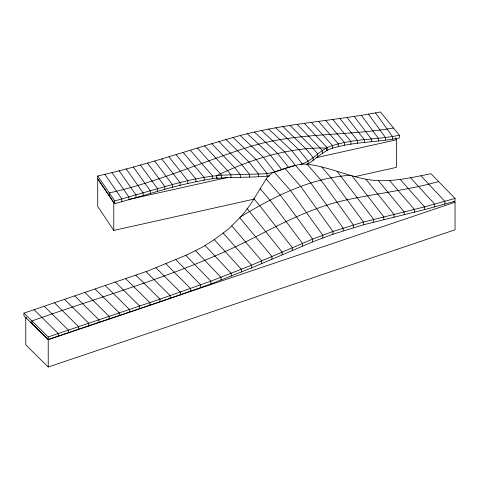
<?xml version="1.0" encoding="UTF-8"?>
<svg xmlns="http://www.w3.org/2000/svg" width="479" height="479" viewBox="0 0 479 479"><rect width="100%" height="100%" fill="white"/><g stroke="black" fill="none" stroke-linecap="round" stroke-linejoin="round"><path stroke-width="0.72" d="M343.132 230.812L343.132 228.052L310.733 182.852L295.537 165.459L284.903 168.41L272.312 172.871L267.294 177.272L250.661 204.198L243.212 214.083L239.793 217.747L228.621 228.902L214.742 239.308L202.15 247.284L186.145 255.175L147.754 271.03L23.95 313.14L23.95 315.901L48.229 339.695L159.998 301.902L210.868 283.939L251.565 267.917L312.613 241.895L332.959 234.231L363.483 224.789L424.526 209.646L455.05 201.216L455.05 198.456L430.968 173.703C409.868 177.937 388.17 183.2 366.579 179.397L365.95 179.248C346.036 175.302 327.229 166.674 307.051 164.153C291.741 163.435 278.485 173.218 263.432 173.841C249.499 174.386 235.554 174.464 221.633 175.248C197.27 177.062 173.655 184.074 150.28 190.78L114.744 200.929L97.716 175.967C145.987 165.291 192.582 148.628 240.177 135.521C286.113 123.307 333.833 120.93 380.392 111.972L399.372 135.24L399.372 138C378.051 142.269 355.927 141.64 334.917 147.49C323.756 149.981 316.332 159.04 306.859 164.542M240.751 216.724C274.299 196.414 310.404 178.032 350.227 175.272M217.933 177.811C195.115 181.278 172.422 186.738 150.28 193.54L114.744 203.683L97.716 178.727L97.716 175.967M300.327 164.381C312.865 161.309 320.044 148.789 332.57 145.604C354.119 138.557 377.296 139.826 399.372 135.24M23.95 313.14L48.229 336.935L159.998 299.141L210.868 281.179L251.565 265.162L312.613 239.135L332.959 231.471L363.483 222.028L424.526 206.886L455.05 198.456M26.806 318.278L25.764 317.248L25.764 344.826L48.229 367.028L455.05 229.794L455.05 202.21L48.229 339.443L30.464 321.894M438.638 181.589C408.653 189.882 377.662 193.312 347.281 199.731C314.793 206.551 285.011 221.705 255.714 236.776C184.732 273.647 106.913 294.178 31.931 320.96L31.931 323.72M128.396 199.593L227.729 177.428M316.104 157.711L396.444 139.784L396.444 167.363L354.813 176.655M113.786 230.435L113.786 202.851L97.716 178.877L97.716 206.461L113.786 230.435L254.02 199.144M393.493 128.019C346.491 136.162 297.794 132.336 251.726 146.071C204.024 161.01 158.286 182.098 109.284 192.923L109.284 195.683M269.683 175.877C252.08 177.823 234.273 176.739 216.634 178.386L216.634 175.625C251.044 159.297 288.19 147.221 326.69 148.017L326.69 150.771M240.32 177.344L240.32 174.59L234.788 167.758L211.688 143.622M254.421 132.066L277.527 153.334L288.55 167.309M261.546 130.516L284.652 151.837L295.441 165.483M247.302 133.737L270.407 155.118L281.652 169.452M268.671 129.079L291.771 150.622L302.159 163.71M240.177 135.521L263.282 157.184L274.754 171.913M275.79 127.761L298.896 149.676L308.057 161.07L308.057 163.83M233.051 137.419L256.157 159.513L267.013 173.398L267.013 176.152M282.915 126.54L306.021 148.975L313.176 157.705L313.176 160.459M225.932 139.413L249.038 162.076L258.474 174.003L258.474 176.757M453.99 201.18L455.05 202.21M290.04 125.402L313.14 148.49L317.661 153.879L317.661 156.639M218.807 141.485L241.913 164.836L249.445 174.218L249.445 176.979M115.517 282.191L139.652 306.069L139.652 308.823M105.344 285.652L129.474 309.512L129.474 312.272M95.171 289.094L119.301 312.955L119.301 315.709M84.993 292.537L109.128 316.385L109.128 319.146M74.82 295.974L98.955 319.822L98.955 322.583M64.647 299.411L88.777 323.253L88.777 326.013M54.474 302.842L78.604 326.69L78.604 329.444M44.296 306.273L68.431 330.121L68.431 332.881M34.123 309.709L58.258 333.552L58.258 336.312M135.868 275.197L159.998 299.141L159.998 301.902M125.69 278.706L149.825 302.614L149.825 305.368M146.041 271.635L170.171 295.645L170.171 298.405M155.956 267.743L180.344 292.118L180.344 294.878M165.818 263.695L190.522 288.544L190.522 291.298M297.16 124.342L320.265 148.179L322.277 150.55L322.277 153.31M175.763 259.594L200.695 284.903L200.695 287.663M185.75 255.349L210.868 281.179L210.868 283.939M195.51 250.643L221.041 277.359L221.041 280.113M304.285 123.337L327.169 147.742L327.169 150.502M204.563 145.814L227.669 170.799L230.926 174.799L230.926 177.553M420.909 175.817L444.877 201.39L444.877 204.15M205.078 245.482L231.219 273.419L231.219 276.173M311.404 122.367L332.57 145.604L332.57 148.364M214.275 239.614L241.392 269.354L241.392 272.108M410.527 177.727L434.704 204.204L434.704 206.958M197.438 148.029L221.633 175.248L221.633 178.002M400.151 179.362L424.526 206.886L424.526 209.646M223.172 233.081L251.565 265.162L251.565 267.917M318.529 121.415L338.324 143.862L338.324 146.622M274.269 172.111L290.388 190.331L322.786 235.177L322.786 237.931M284.903 168.41L300.561 186.253L332.959 231.471L332.959 234.231M266.144 178.972L280.215 195.037L296.411 216.789L312.613 239.135L312.613 241.895M190.319 150.256L212.646 176.08L212.646 178.841M307.051 164.153L320.912 180.122L337.108 202.21L353.31 224.914L353.31 227.675M259.995 188.576L270.036 200.246L302.435 243.308L302.435 246.068M231.812 225.932L261.738 260.857L261.738 263.618M389.571 180.511L414.353 209.455L414.353 212.215M247.236 208.748L282.089 252.044L282.089 254.798M325.654 120.463L344.371 142.407L344.371 145.167M253.846 198.779L259.863 205.826L292.262 247.631L292.262 250.391M321.738 166.955L331.085 178.014L363.483 222.028L363.483 224.789M183.194 152.484L204.156 177.464L204.156 180.224M239.793 217.747L271.916 256.469L271.916 259.229M378.248 180.571L404.18 211.94L404.18 214.694M337.048 171.32L373.656 219.358L373.656 222.112M332.773 119.499L350.891 141.443L350.891 144.203M176.068 154.687L195.839 178.96L195.839 181.715M339.898 118.505L357.538 140.527L357.538 143.287M365.95 179.248L394.007 214.376L394.007 217.137M168.949 156.855L187.786 180.661L187.786 183.421M351.933 175.739L383.829 216.825L383.829 219.586M347.024 117.469L364.345 139.718L364.345 142.473M161.824 158.986L180.098 182.697L180.098 185.457M354.143 116.391L371.351 139.048L371.351 141.808M154.699 161.07L172.464 184.672L172.464 187.427M361.268 115.265L378.356 138.269L378.356 141.03M147.58 163.099L164.83 186.511L164.83 189.265M368.393 114.08L385.361 137.377L385.361 140.131M140.455 165.081L157.513 188.642L157.513 191.402M375.512 112.846L392.367 136.365L392.367 139.12M133.336 167.003L150.28 190.78L150.28 193.54M126.211 168.883L143.167 192.983L143.167 195.737M119.085 170.71L136.054 195.091L136.054 197.845M111.966 172.5L128.947 197.108L128.947 199.869M104.841 174.248L121.834 199.054L121.834 201.815M395.211 137.934L396.444 139.784M114.744 200.929L114.744 203.683M48.229 336.935L48.229 367.028"/></g></svg>
